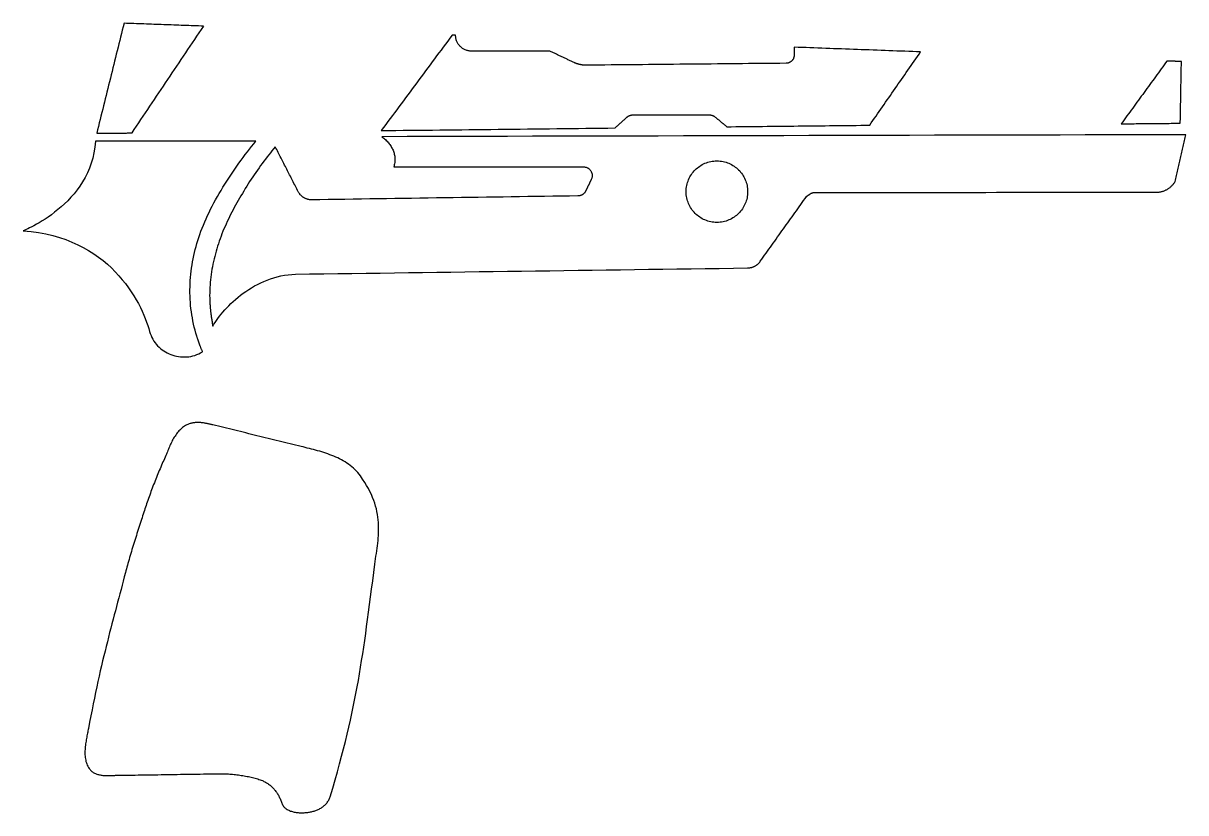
# Model space of a CAD drawing. Header units: metres. Extents: x 164 to 287, y -136 to -52.
import ezdxf

# ---------------------------------------------------------------- set-up
doc = ezdxf.new("R2010")
doc.units = ezdxf.units.M

msp = doc.modelspace()

# ---------------------------------------------------------------- linework, layer by layer
for points in [[(182.952136, -52.51069), (182.687722, -52.501038), (182.423308, -52.491386), (182.158894, -52.481734), (181.89448, -52.472082), (181.630066, -52.46243), (181.365652, -52.452778), (181.101238, -52.443126), (180.836824, -52.433474), (180.57241, -52.423822), (180.307996, -52.41417), (180.043582, -52.404518), (179.779168, -52.394866), (179.514754, -52.385214), (179.25034, -52.375562), (178.985926, -52.36591), (178.721512, -52.356258), (178.457098, -52.346606), (178.192684, -52.336954), (177.92827, -52.327302), (177.663856, -52.31765), (177.399442, -52.307998), (177.135028, -52.298346), (176.870614, -52.288694), (176.6062, -52.279042), (176.341786, -52.26939), (176.077372, -52.259738), (175.812958, -52.250086), (175.548544, -52.240434), (175.28413, -52.230782), (175.019716, -52.22113), (174.755302, -52.211478), (174.490888, -52.201826), (174.40021, -52.567332), (174.309532, -52.932838), (174.218854, -53.298344), (174.128176, -53.66385), (174.037498, -54.029356), (173.94682, -54.394862), (173.856142, -54.760368), (173.765464, -55.125874), (173.674786, -55.49138), (173.584108, -55.856886), (173.49343, -56.222392), (173.402752, -56.587898), (173.312074, -56.953404), (173.221396, -57.31891), (173.130718, -57.684416), (173.04004, -58.049922), (172.949362, -58.415428), (172.858684, -58.780934), (172.768006, -59.14644), (172.677328, -59.511946), (172.58665, -59.877452), (172.495972, -60.242958), (172.405294, -60.608464), (172.314616, -60.97397), (172.223938, -61.339476), (172.13326, -61.704982), (172.042582, -62.070488), (171.951904, -62.435994), (171.861226, -62.8015), (171.770548, -63.167006), (171.67987, -63.532512), (171.589192, -63.898018), (171.70654, -63.897002), (171.823888, -63.895986), (171.941236, -63.89497), (172.058584, -63.893954), (172.175932, -63.892938), (172.29328, -63.891922), (172.410628, -63.890906), (172.527976, -63.88989), (172.645324, -63.888874), (172.762672, -63.887858), (172.88002, -63.886842), (172.997368, -63.885826), (173.114716, -63.88481), (173.232064, -63.883794), (173.349412, -63.882778), (173.46676, -63.881762), (173.584108, -63.880746), (173.701456, -63.87973), (173.818804, -63.878714), (173.936152, -63.877698), (174.0535, -63.876682), (174.170848, -63.875666), (174.288196, -63.87465), (174.405544, -63.873634), (174.522892, -63.872618), (174.64024, -63.871602), (174.757588, -63.870586), (174.874936, -63.86957), (174.992284, -63.868554), (175.109632, -63.867538), (175.22698, -63.866522), (175.344328, -63.865506), (175.582326, -63.510668), (175.820324, -63.15583), (176.058322, -62.800992), (176.29632, -62.446154), (176.534318, -62.091316), (176.772316, -61.736478), (177.010314, -61.38164), (177.248312, -61.026802), (177.48631, -60.671964), (177.724308, -60.317126), (177.962306, -59.962288), (178.200304, -59.60745), (178.438302, -59.252612), (178.6763, -58.897774), (178.914298, -58.542936), (179.152296, -58.188098), (179.390294, -57.83326), (179.628292, -57.478422), (179.86629, -57.123584), (180.104288, -56.768746), (180.342286, -56.413908), (180.580284, -56.05907), (180.818282, -55.704232), (181.05628, -55.349394), (181.294278, -54.994556), (181.532276, -54.639718), (181.770274, -54.28488), (182.008272, -53.930042), (182.24627, -53.575204), (182.484268, -53.220366), (182.722266, -52.865528), (182.960264, -52.51069)], [(227.963984, -62.185804), (227.979986, -62.17158), (227.996242, -62.15761), (228.012752, -62.144148), (228.029516, -62.131194), (228.046534, -62.118494), (228.063806, -62.106302), (228.081332, -62.094364), (228.099112, -62.082934), (228.117146, -62.072012), (228.135434, -62.061598), (228.153976, -62.051438), (228.172772, -62.041786), (228.191822, -62.032642), (228.211126, -62.023752), (228.23043, -62.01537), (228.249988, -62.007496), (228.2698, -62.00013), (228.289612, -61.993272), (228.309678, -61.986668), (228.329998, -61.980572), (228.350318, -61.974984), (228.370892, -61.969904), (228.391466, -61.965332), (228.412294, -61.961268), (228.433122, -61.957458), (228.454204, -61.954156), (228.475286, -61.951362), (228.496368, -61.949076), (228.517704, -61.947298), (228.53904, -61.946028), (228.560376, -61.945266), (228.581712, -61.945012), (228.836474, -61.945012), (229.091236, -61.945012), (229.345998, -61.945012), (229.60076, -61.945012), (229.855522, -61.945012), (230.110284, -61.945012), (230.365046, -61.945012), (230.619808, -61.945012), (230.87457, -61.945012), (231.129332, -61.945012), (231.384094, -61.945012), (231.638856, -61.945012), (231.893618, -61.945012), (232.14838, -61.945012), (232.403142, -61.945012), (232.657904, -61.945012), (232.912666, -61.945012), (233.167428, -61.945012), (233.42219, -61.945012), (233.676952, -61.945012), (233.931714, -61.945012), (234.186476, -61.945012), (234.441238, -61.945012), (234.696, -61.945012), (234.950762, -61.945012), (235.205524, -61.945012), (235.460286, -61.945012), (235.715048, -61.945012), (235.96981, -61.945012), (236.224572, -61.945012), (236.479334, -61.945012), (236.734096, -61.945012), (236.753908, -61.945266), (236.77372, -61.946028), (236.793532, -61.947044), (236.813344, -61.948568), (236.833156, -61.9506), (236.852714, -61.952886), (236.872272, -61.95568), (236.89183, -61.958982), (236.911134, -61.962538), (236.930438, -61.966602), (236.949742, -61.97092), (236.968792, -61.975746), (236.987842, -61.98108), (237.006638, -61.986668), (237.025434, -61.992764), (237.043976, -61.999114), (237.062518, -62.005972), (237.080806, -62.013338), (237.09884, -62.020958), (237.116874, -62.029086), (237.134654, -62.037468), (237.15218, -62.046358), (237.169706, -62.055502), (237.186978, -62.065154), (237.203996, -62.07506), (237.22076, -62.085474), (237.23727, -62.096142), (237.25378, -62.107318), (237.270036, -62.118748), (237.286038, -62.130432), (237.301786, -62.142624), (237.31728, -62.15507), (237.356904, -62.187836), (237.396528, -62.220602), (237.436152, -62.253368), (237.475776, -62.286134), (237.5154, -62.3189), (237.555024, -62.351666), (237.594648, -62.384432), (237.634272, -62.417198), (237.673896, -62.449964), (237.71352, -62.48273), (237.753144, -62.515496), (237.792768, -62.548262), (237.832392, -62.581028), (237.872016, -62.613794), (237.91164, -62.64656), (237.951264, -62.679326), (237.990888, -62.712092), (238.030512, -62.744858), (238.070136, -62.777624), (238.10976, -62.81039), (238.149384, -62.843156), (238.189008, -62.875922), (238.228632, -62.908688), (238.268256, -62.941454), (238.30788, -62.97422), (238.347504, -63.006986), (238.387128, -63.039752), (238.426752, -63.072518), (238.466376, -63.105284), (238.506, -63.13805), (238.545624, -63.170816), (238.585248, -63.203582), (239.05972, -63.198502), (239.534192, -63.193422), (240.008664, -63.188342), (240.483136, -63.183262), (240.957608, -63.178182), (241.43208, -63.173102), (241.906552, -63.168022), (242.381024, -63.162942), (242.855496, -63.157862), (243.329968, -63.152782), (243.80444, -63.147702), (244.278912, -63.142622), (244.753384, -63.137542), (245.227856, -63.132462), (245.702328, -63.127382), (246.1768, -63.122302), (246.651272, -63.117222), (247.125744, -63.112142), (247.600216, -63.107062), (248.074688, -63.101982), (248.54916, -63.096902), (249.023632, -63.091822), (249.498104, -63.086742), (249.972576, -63.081662), (250.447048, -63.076582), (250.92152, -63.071502), (251.395992, -63.066422), (251.870464, -63.061342), (252.344936, -63.056262), (252.819408, -63.051182), (253.29388, -63.046102), (253.768352, -63.041022), (253.937516, -62.797436), (254.10668, -62.55385), (254.275844, -62.310264), (254.445008, -62.066678), (254.614172, -61.823092), (254.783336, -61.579506), (254.9525, -61.33592), (255.121664, -61.092334), (255.290828, -60.848748), (255.459992, -60.605162), (255.629156, -60.361576), (255.79832, -60.11799), (255.967484, -59.874404), (256.136648, -59.630818), (256.305812, -59.387232), (256.474976, -59.143646), (256.64414, -58.90006), (256.813304, -58.656474), (256.982468, -58.412888), (257.151632, -58.169302), (257.320796, -57.925716), (257.48996, -57.68213), (257.659124, -57.438544), (257.828288, -57.194958), (257.997452, -56.951372), (258.166616, -56.707786), (258.33578, -56.4642), (258.504944, -56.220614), (258.674108, -55.977028), (258.843272, -55.733442), (259.012436, -55.489856), (259.1816, -55.24627), (258.761484, -55.230776), (258.341368, -55.215282), (257.921252, -55.199788), (257.501136, -55.184294), (257.08102, -55.1688), (256.660904, -55.153306), (256.240788, -55.137812), (255.820672, -55.122318), (255.400556, -55.106824), (254.98044, -55.09133), (254.560324, -55.075836), (254.140208, -55.060342), (253.720092, -55.044848), (253.299976, -55.029354), (252.87986, -55.01386), (252.459744, -54.998366), (252.039628, -54.982872), (251.619512, -54.967378), (251.199396, -54.951884), (250.77928, -54.93639), (250.359164, -54.920896), (249.939048, -54.905402), (249.518932, -54.889908), (249.098816, -54.874414), (248.6787, -54.85892), (248.258584, -54.843426), (247.838468, -54.827932), (247.418352, -54.812438), (246.998236, -54.796944), (246.57812, -54.78145), (246.158004, -54.765956), (245.737888, -54.750462), (245.737888, -54.776878), (245.737888, -54.803294), (245.737888, -54.82971), (245.737888, -54.856126), (245.737888, -54.882542), (245.737888, -54.908958), (245.737888, -54.935374), (245.737888, -54.96179), (245.737888, -54.988206), (245.737888, -55.014622), (245.737888, -55.041038), (245.737888, -55.067454), (245.737888, -55.09387), (245.737888, -55.120286), (245.737888, -55.146702), (245.737888, -55.173118), (245.737888, -55.199534), (245.737888, -55.22595), (245.737888, -55.252366), (245.737888, -55.278782), (245.737888, -55.305198), (245.737888, -55.331614), (245.737888, -55.35803), (245.737888, -55.384446), (245.737888, -55.410862), (245.737888, -55.437278), (245.737888, -55.463694), (245.737888, -55.49011), (245.737888, -55.516526), (245.737888, -55.542942), (245.737888, -55.569358), (245.737888, -55.595774), (245.736872, -55.63997), (245.73357, -55.683658), (245.728236, -55.726584), (245.720616, -55.769002), (245.710964, -55.810658), (245.699534, -55.851552), (245.686072, -55.89143), (245.670832, -55.930546), (245.653814, -55.968646), (245.635018, -56.00573), (245.614444, -56.041798), (245.592092, -56.07685), (245.568216, -56.110632), (245.542816, -56.143144), (245.515892, -56.174386), (245.487444, -56.204358), (245.457726, -56.23306), (245.426738, -56.260238), (245.394226, -56.285892), (245.360698, -56.310022), (245.3259, -56.332628), (245.290086, -56.353456), (245.253002, -56.37276), (245.214902, -56.390286), (245.17604, -56.406034), (245.136162, -56.41975), (245.095522, -56.431688), (245.053866, -56.441594), (245.011448, -56.449468), (244.968522, -56.45531), (244.924834, -56.458866), (244.880638, -56.46039), (244.216428, -56.46674), (243.552218, -56.47309), (242.888008, -56.47944), (242.223798, -56.48579), (241.559588, -56.49214), (240.895378, -56.49849), (240.231168, -56.50484), (239.566958, -56.51119), (238.902748, -56.51754), (238.238538, -56.52389), (237.574328, -56.53024), (236.910118, -56.53659), (236.245908, -56.54294), (235.581698, -56.54929), (234.917488, -56.55564), (234.253278, -56.56199), (233.589068, -56.56834), (232.924858, -56.57469), (232.260648, -56.58104), (231.596438, -56.58739), (230.932228, -56.59374), (230.268018, -56.60009), (229.603808, -56.60644), (228.939598, -56.61279), (228.275388, -56.61914), (227.611178, -56.62549), (226.946968, -56.63184), (226.282758, -56.63819), (225.618548, -56.64454), (224.954338, -56.65089), (224.290128, -56.65724), (223.625918, -56.66359), (223.584262, -56.66359), (223.542606, -56.663082), (223.50095, -56.662066), (223.459294, -56.660288), (223.417638, -56.658002), (223.376236, -56.655208), (223.334834, -56.651652), (223.293432, -56.647588), (223.252284, -56.643016), (223.211136, -56.637936), (223.169988, -56.632094), (223.129094, -56.625744), (223.0882, -56.618886), (223.047306, -56.61152), (223.006666, -56.603392), (222.966026, -56.594756), (222.92564, -56.585612), (222.885254, -56.57596), (222.845122, -56.565546), (222.80499, -56.554624), (222.765112, -56.543194), (222.725488, -56.531256), (222.685864, -56.51881), (222.646494, -56.505602), (222.607378, -56.491886), (222.568262, -56.477662), (222.5294, -56.46293), (222.490792, -56.44769), (222.452438, -56.431688), (222.414084, -56.415178), (222.375984, -56.39816), (222.338138, -56.380634), (222.25762, -56.342534), (222.177102, -56.304434), (222.096584, -56.266334), (222.016066, -56.228234), (221.935548, -56.190134), (221.85503, -56.152034), (221.774512, -56.113934), (221.693994, -56.075834), (221.613476, -56.037734), (221.532958, -55.999634), (221.45244, -55.961534), (221.371922, -55.923434), (221.291404, -55.885334), (221.210886, -55.847234), (221.130368, -55.809134), (221.04985, -55.771034), (220.969332, -55.732934), (220.888814, -55.694834), (220.808296, -55.656734), (220.727778, -55.618634), (220.64726, -55.580534), (220.566742, -55.542434), (220.486224, -55.504334), (220.405706, -55.466234), (220.325188, -55.428134), (220.24467, -55.390034), (220.164152, -55.351934), (220.083634, -55.313834), (220.003116, -55.275734), (219.922598, -55.237634), (219.84208, -55.199534), (219.761562, -55.161434), (219.501212, -55.161434), (219.240862, -55.161434), (218.980512, -55.161434), (218.720162, -55.161434), (218.459812, -55.161434), (218.199462, -55.161434), (217.939112, -55.161434), (217.678762, -55.161434), (217.418412, -55.161434), (217.158062, -55.161434), (216.897712, -55.161434), (216.637362, -55.161434), (216.377012, -55.161434), (216.116662, -55.161434), (215.856312, -55.161434), (215.595962, -55.161434), (215.335612, -55.161434), (215.075262, -55.161434), (214.814912, -55.161434), (214.554562, -55.161434), (214.294212, -55.161434), (214.033862, -55.161434), (213.773512, -55.161434), (213.513162, -55.161434), (213.252812, -55.161434), (212.992462, -55.161434), (212.732112, -55.161434), (212.471762, -55.161434), (212.211412, -55.161434), (211.951062, -55.161434), (211.690712, -55.161434), (211.430362, -55.161434), (211.344002, -55.159148), (211.258658, -55.152544), (211.174584, -55.141876), (211.09178, -55.12689), (211.0105, -55.108094), (210.930744, -55.085234), (210.852512, -55.058564), (210.776058, -55.028338), (210.701382, -54.994556), (210.628738, -54.957218), (210.558126, -54.916578), (210.4898, -54.872636), (210.42376, -54.825646), (210.360006, -54.775608), (210.298792, -54.722522), (210.240118, -54.666642), (210.184238, -54.608222), (210.131152, -54.547008), (210.08086, -54.483254), (210.033616, -54.417214), (209.989674, -54.348888), (209.949034, -54.278276), (209.911696, -54.205632), (209.87766, -54.13121), (209.84718, -54.054756), (209.82051, -53.976524), (209.79765, -53.896768), (209.7786, -53.815488), (209.763614, -53.732684), (209.752692, -53.64861), (209.746088, -53.56352), (209.743802, -53.47716), (209.732372, -53.476652), (209.720942, -53.476144), (209.709512, -53.475636), (209.698082, -53.475128), (209.686652, -53.47462), (209.675222, -53.474112), (209.663792, -53.473604), (209.652362, -53.473096), (209.640932, -53.472588), (209.629502, -53.47208), (209.618072, -53.471572), (209.606642, -53.471064), (209.595212, -53.470556), (209.583782, -53.470048), (209.572352, -53.46954), (209.560922, -53.469032), (209.549492, -53.468524), (209.538062, -53.468016), (209.526632, -53.467508), (209.515202, -53.467), (209.503772, -53.466492), (209.492342, -53.465984), (209.480912, -53.465476), (209.469482, -53.464968), (209.458052, -53.46446), (209.446622, -53.463952), (209.435192, -53.463444), (209.423762, -53.462936), (209.412332, -53.462428), (209.400902, -53.46192), (209.389472, -53.461412), (209.378042, -53.460904), (209.142584, -53.77815), (208.907126, -54.095396), (208.671668, -54.412642), (208.43621, -54.729888), (208.200752, -55.047134), (207.965294, -55.36438), (207.729836, -55.681626), (207.494378, -55.998872), (207.25892, -56.316118), (207.023462, -56.633364), (206.788004, -56.95061), (206.552546, -57.267856), (206.317088, -57.585102), (206.08163, -57.902348), (205.846172, -58.219594), (205.610714, -58.53684), (205.375256, -58.854086), (205.139798, -59.171332), (204.90434, -59.488578), (204.668882, -59.805824), (204.433424, -60.12307), (204.197966, -60.440316), (203.962508, -60.757562), (203.72705, -61.074808), (203.491592, -61.392054), (203.256134, -61.7093), (203.020676, -62.026546), (202.785218, -62.343792), (202.54976, -62.661038), (202.314302, -62.978284), (202.078844, -63.29553), (201.843386, -63.612776), (202.620372, -63.60414), (203.397358, -63.595504), (204.174344, -63.586868), (204.95133, -63.578232), (205.728316, -63.569596), (206.505302, -63.56096), (207.282288, -63.552324), (208.059274, -63.543688), (208.83626, -63.535052), (209.613246, -63.526416), (210.390232, -63.51778), (211.167218, -63.509144), (211.944204, -63.500508), (212.72119, -63.491872), (213.498176, -63.483236), (214.275162, -63.4746), (215.052148, -63.465964), (215.829134, -63.457328), (216.60612, -63.448692), (217.383106, -63.440056), (218.160092, -63.43142), (218.937078, -63.422784), (219.714064, -63.414148), (220.49105, -63.405512), (221.268036, -63.396876), (222.045022, -63.38824), (222.822008, -63.379604), (223.598994, -63.370968), (224.37598, -63.362332), (225.152966, -63.353696), (225.929952, -63.34506), (226.706938, -63.336424), (226.746308, -63.300102), (226.785678, -63.26378), (226.825048, -63.227458), (226.864418, -63.191136), (226.903788, -63.154814), (226.943158, -63.118492), (226.982528, -63.08217), (227.021898, -63.045848), (227.061268, -63.009526), (227.100638, -62.973204), (227.140008, -62.936882), (227.179378, -62.90056), (227.218748, -62.864238), (227.258118, -62.827916), (227.297488, -62.791594), (227.336858, -62.755272), (227.376228, -62.71895), (227.415598, -62.682628), (227.454968, -62.646306), (227.494338, -62.609984), (227.533708, -62.573662), (227.573078, -62.53734), (227.612448, -62.501018), (227.651818, -62.464696), (227.691188, -62.428374), (227.730558, -62.392052), (227.769928, -62.35573), (227.809298, -62.319408), (227.848668, -62.283086), (227.888038, -62.246764), (227.927408, -62.210442), (227.966778, -62.17412)], [(286.906208, -56.274462), (286.858456, -56.272684), (286.810704, -56.270906), (286.762952, -56.269128), (286.7152, -56.26735), (286.667194, -56.265572), (286.619442, -56.263794), (286.57169, -56.262016), (286.523938, -56.260238), (286.476186, -56.25846), (286.42818, -56.256682), (286.380428, -56.254904), (286.332676, -56.253126), (286.284924, -56.251348), (286.236918, -56.24957), (286.189166, -56.247792), (286.141414, -56.246014), (286.093662, -56.244236), (286.04591, -56.242458), (285.997904, -56.24068), (285.950152, -56.238902), (285.9024, -56.237124), (285.854648, -56.235346), (285.806896, -56.233568), (285.75889, -56.23179), (285.711138, -56.230012), (285.663386, -56.228234), (285.615634, -56.226456), (285.567882, -56.224678), (285.519876, -56.2229), (285.472124, -56.221122), (285.424372, -56.219344), (285.37662, -56.217566), (285.224728, -56.4261), (285.072836, -56.634634), (284.920944, -56.843168), (284.769052, -57.051702), (284.61716, -57.260236), (284.465268, -57.46877), (284.313376, -57.677304), (284.16123, -57.885838), (284.009338, -58.094372), (283.857446, -58.302906), (283.705554, -58.51144), (283.553662, -58.719974), (283.40177, -58.928508), (283.249878, -59.137042), (283.097986, -59.345576), (282.946094, -59.55411), (282.794202, -59.762644), (282.64231, -59.971178), (282.490418, -60.179712), (282.338526, -60.388246), (282.186634, -60.59678), (282.034742, -60.805314), (281.88285, -61.013848), (281.730958, -61.222382), (281.579066, -61.430916), (281.427174, -61.63945), (281.275282, -61.847984), (281.12339, -62.056518), (280.971244, -62.265052), (280.819352, -62.473586), (280.66746, -62.68212), (280.515568, -62.890654), (280.711656, -62.888876), (280.907744, -62.887098), (281.103832, -62.88532), (281.29992, -62.883542), (281.496008, -62.881764), (281.692096, -62.879986), (281.888184, -62.878208), (282.084272, -62.87643), (282.28036, -62.874652), (282.476448, -62.872874), (282.672536, -62.871096), (282.868624, -62.869318), (283.064712, -62.86754), (283.2608, -62.865762), (283.456888, -62.863984), (283.652976, -62.862206), (283.849064, -62.860428), (284.045152, -62.85865), (284.24124, -62.856872), (284.437328, -62.855094), (284.633416, -62.853316), (284.829504, -62.851538), (285.025592, -62.84976), (285.22168, -62.847982), (285.417768, -62.846204), (285.613856, -62.844426), (285.809944, -62.842648), (286.006032, -62.84087), (286.20212, -62.839092), (286.398208, -62.837314), (286.594296, -62.835536), (286.790384, -62.833758), (286.794194, -62.62878), (286.798004, -62.423802), (286.801814, -62.218824), (286.805624, -62.013846), (286.809434, -61.808868), (286.813244, -61.60389), (286.817054, -61.398912), (286.820864, -61.193934), (286.824674, -60.988956), (286.828484, -60.783978), (286.832294, -60.579), (286.836104, -60.374022), (286.839914, -60.169044), (286.843724, -59.964066), (286.847534, -59.759088), (286.851344, -59.55411), (286.855154, -59.349132), (286.858964, -59.144154), (286.862774, -58.939176), (286.866584, -58.734198), (286.870394, -58.52922), (286.874204, -58.324242), (286.878014, -58.119264), (286.881824, -57.914286), (286.885634, -57.709308), (286.889444, -57.50433), (286.893254, -57.299352), (286.897064, -57.094374), (286.900874, -56.889396), (286.904684, -56.684418), (286.908494, -56.47944), (286.912304, -56.274462)], [(201.914506, -64.271652), (202.013058, -64.344296), (202.108816, -64.41948), (202.201526, -64.497458), (202.291188, -64.577976), (202.377802, -64.66078), (202.461114, -64.746124), (202.541124, -64.8335), (202.617578, -64.923162), (202.690476, -65.014856), (202.759818, -65.108582), (202.82535, -65.204086), (202.887072, -65.301368), (202.944984, -65.400428), (202.998832, -65.501012), (203.048362, -65.60312), (203.093828, -65.706498), (203.134976, -65.811146), (203.171552, -65.917064), (203.203556, -66.023998), (203.230988, -66.131948), (203.253594, -66.24066), (203.271374, -66.350388), (203.284328, -66.460624), (203.292202, -66.571622), (203.294996, -66.683128), (203.292456, -66.794888), (203.284582, -66.907156), (203.271374, -67.019678), (203.252578, -67.1322), (203.228194, -67.244722), (203.197968, -67.357244), (203.162154, -67.469512), (203.792582, -67.469512), (204.42301, -67.469512), (205.053438, -67.469512), (205.683866, -67.469512), (206.314294, -67.469512), (206.944722, -67.469512), (207.57515, -67.469512), (208.205578, -67.469512), (208.836006, -67.469512), (209.466434, -67.469512), (210.096862, -67.469512), (210.72729, -67.469512), (211.357718, -67.469512), (211.988146, -67.469512), (212.618574, -67.469512), (213.249002, -67.469512), (213.87943, -67.469512), (214.509858, -67.469512), (215.140286, -67.469512), (215.770714, -67.469512), (216.401142, -67.469512), (217.03157, -67.469512), (217.661998, -67.469512), (218.292426, -67.469512), (218.922854, -67.469512), (219.553282, -67.469512), (220.18371, -67.469512), (220.814138, -67.469512), (221.444566, -67.469512), (222.074994, -67.469512), (222.705422, -67.469512), (223.33585, -67.469512), (223.399096, -67.471544), (223.460818, -67.47764), (223.521016, -67.487546), (223.57969, -67.501262), (223.636586, -67.518534), (223.691704, -67.539362), (223.74479, -67.563492), (223.795844, -67.59067), (223.844866, -67.620896), (223.891602, -67.653916), (223.936052, -67.689476), (223.978216, -67.727576), (224.01784, -67.768216), (224.054924, -67.811142), (224.089214, -67.8561), (224.12071, -67.90309), (224.149412, -67.951858), (224.175066, -68.00215), (224.197672, -68.053966), (224.21723, -68.107306), (224.233486, -68.161662), (224.24644, -68.217288), (224.256092, -68.273676), (224.262188, -68.330826), (224.264728, -68.388738), (224.263458, -68.446904), (224.258378, -68.505578), (224.249488, -68.564252), (224.236534, -68.62318), (224.219516, -68.681854), (224.198434, -68.740274), (224.173034, -68.798186), (224.154492, -68.836794), (224.13595, -68.875402), (224.117408, -68.91401), (224.098866, -68.952618), (224.080324, -68.991226), (224.061782, -69.029834), (224.04324, -69.068442), (224.024698, -69.10705), (224.006156, -69.145658), (223.987614, -69.184266), (223.969072, -69.222874), (223.95053, -69.261482), (223.931988, -69.30009), (223.913446, -69.338698), (223.894904, -69.377306), (223.876362, -69.415914), (223.85782, -69.454522), (223.839278, -69.49313), (223.820736, -69.531738), (223.802194, -69.570346), (223.783652, -69.608954), (223.76511, -69.647562), (223.746568, -69.68617), (223.728026, -69.724778), (223.709484, -69.763386), (223.690942, -69.801994), (223.6724, -69.840602), (223.653858, -69.87921), (223.635316, -69.917818), (223.616774, -69.956426), (223.598232, -69.995034), (223.57969, -70.033642), (223.564958, -70.06336), (223.54921, -70.092316), (223.532446, -70.12051), (223.514666, -70.147942), (223.496124, -70.174866), (223.47682, -70.201028), (223.4565, -70.226428), (223.435418, -70.250812), (223.413574, -70.274434), (223.390968, -70.297294), (223.3676, -70.319392), (223.34347, -70.340474), (223.318578, -70.360794), (223.293178, -70.380352), (223.267016, -70.398894), (223.240346, -70.41642), (223.213168, -70.433184), (223.185228, -70.448932), (223.15678, -70.463664), (223.127824, -70.47738), (223.09836, -70.49008), (223.068388, -70.502018), (223.038162, -70.512686), (223.007428, -70.522338), (222.976186, -70.530974), (222.94469, -70.538594), (222.91294, -70.545198), (222.880682, -70.550532), (222.84817, -70.55485), (222.815404, -70.557898), (222.782384, -70.55993), (222.74911, -70.560692), (221.864174, -70.573646), (220.979238, -70.5866), (220.094302, -70.599554), (219.209366, -70.612508), (218.32443, -70.625462), (217.439494, -70.638416), (216.554558, -70.65137), (215.669622, -70.664324), (214.784686, -70.677278), (213.89975, -70.690232), (213.014814, -70.703186), (212.129878, -70.71614), (211.244942, -70.729094), (210.360006, -70.742048), (209.47507, -70.755002), (208.590134, -70.767956), (207.705198, -70.78091), (206.820262, -70.793864), (205.935326, -70.806818), (205.05039, -70.819772), (204.165454, -70.832726), (203.280518, -70.84568), (202.395582, -70.858634), (201.510646, -70.871588), (200.62571, -70.884542), (199.740774, -70.897496), (198.855838, -70.91045), (197.970902, -70.923404), (197.085966, -70.936358), (196.20103, -70.949312), (195.316094, -70.962266), (194.431158, -70.97522), (194.375786, -70.974204), (194.320668, -70.97141), (194.266058, -70.966584), (194.211702, -70.95998), (194.157854, -70.951598), (194.104514, -70.941438), (194.051682, -70.9295), (193.999358, -70.915784), (193.947796, -70.90029), (193.896742, -70.883018), (193.84645, -70.864222), (193.79692, -70.843648), (193.748152, -70.82155), (193.700146, -70.797674), (193.652902, -70.772274), (193.606674, -70.74535), (193.561208, -70.716902), (193.516758, -70.68693), (193.473324, -70.655434), (193.430906, -70.622414), (193.389758, -70.588124), (193.349626, -70.55231), (193.310764, -70.515226), (193.272918, -70.476618), (193.236342, -70.43674), (193.201036, -70.395592), (193.167254, -70.353174), (193.134742, -70.309486), (193.103754, -70.264528), (193.074036, -70.2183), (193.045842, -70.170802), (193.019172, -70.122288), (192.942718, -69.972682), (192.866264, -69.823076), (192.78981, -69.67347), (192.713356, -69.523864), (192.636902, -69.374258), (192.560448, -69.224652), (192.483994, -69.075046), (192.40754, -68.92544), (192.331086, -68.775834), (192.254632, -68.626228), (192.178178, -68.476622), (192.101724, -68.327016), (192.02527, -68.17741), (191.948816, -68.027804), (191.872362, -67.878198), (191.795908, -67.728592), (191.719454, -67.578986), (191.643, -67.42938), (191.566546, -67.279774), (191.490092, -67.130168), (191.413638, -66.980562), (191.337184, -66.830956), (191.26073, -66.68135), (191.184276, -66.531744), (191.107822, -66.382138), (191.031368, -66.232532), (190.954914, -66.082926), (190.87846, -65.93332), (190.802006, -65.783714), (190.725552, -65.634108), (190.649098, -65.484502), (190.572644, -65.334896), (190.397892, -65.545208), (190.223394, -65.759076), (190.048896, -65.9765), (189.874906, -66.196972), (189.70117, -66.420746), (189.527942, -66.647314), (189.355476, -66.876676), (189.183772, -67.108578), (189.01283, -67.34302), (188.842904, -67.579748), (188.673994, -67.818508), (188.506354, -68.0593), (188.339984, -68.30187), (188.175138, -68.546218), (188.011816, -68.791836), (187.850272, -69.038978), (187.690506, -69.287136), (187.532518, -69.53631), (187.376562, -69.786246), (187.222638, -70.036944), (187.071, -70.28815), (186.921648, -70.53961), (186.774836, -70.791324), (186.630564, -71.043038), (186.489086, -71.294498), (186.350402, -71.545704), (186.214512, -71.796402), (186.08167, -72.046592), (185.951876, -72.29602), (185.825384, -72.544432), (185.702194, -72.791828), (185.58256, -73.037954), (185.462418, -73.291954), (185.345324, -73.547478), (185.231278, -73.804526), (185.12028, -74.062844), (185.012584, -74.322686), (184.90819, -74.583798), (184.807352, -74.84618), (184.709816, -75.109832), (184.615836, -75.374754), (184.525666, -75.640946), (184.439052, -75.908154), (184.356248, -76.176378), (184.277254, -76.445872), (184.202324, -76.716382), (184.131458, -76.987654), (184.064656, -77.259942), (184.001918, -77.533246), (183.943244, -77.807312), (183.888888, -78.08214), (183.839104, -78.357984), (183.793638, -78.63459), (183.752744, -78.911704), (183.716422, -79.18958), (183.684672, -79.468218), (183.657748, -79.747364), (183.63565, -80.027018), (183.618378, -80.30718), (183.606186, -80.58785), (183.599074, -80.869028), (183.597042, -81.150714), (183.60009, -81.432654), (183.608472, -81.714848), (183.610758, -81.770982), (183.613552, -81.829656), (183.616854, -81.890616), (183.620664, -81.953862), (183.624728, -82.019394), (183.6293, -82.086958), (183.63438, -82.156808), (183.639968, -82.22869), (183.646064, -82.30235), (183.652668, -82.378042), (183.65978, -82.455512), (183.6674, -82.53476), (183.675528, -82.615786), (183.684164, -82.69859), (183.693308, -82.782918), (183.70296, -82.86877), (183.71312, -82.956146), (183.723788, -83.045046), (183.734964, -83.135216), (183.746902, -83.226656), (183.759348, -83.319366), (183.772302, -83.413346), (183.785764, -83.508342), (183.799988, -83.604354), (183.81472, -83.701382), (183.82996, -83.799426), (183.845962, -83.898486), (183.862472, -83.998308), (183.879744, -84.098892), (183.897524, -84.199984), (183.916066, -84.301838), (183.935116, -84.4042), (184.05221, -84.207096), (184.181496, -84.003388), (184.322974, -83.793838), (184.47639, -83.579208), (184.64149, -83.360514), (184.81802, -83.138264), (185.00598, -82.913474), (185.204862, -82.686906), (185.414666, -82.459576), (185.634884, -82.232246), (185.865516, -82.005424), (186.106308, -81.78038), (186.357006, -81.557622), (186.61761, -81.338166), (186.887612, -81.122774), (187.167012, -80.912208), (187.455302, -80.70723), (187.752482, -80.508856), (188.058298, -80.317848), (188.372496, -80.134968), (188.694822, -79.961232), (189.025022, -79.797402), (189.363096, -79.64424), (189.708536, -79.502508), (190.061342, -79.372968), (190.42126, -79.256636), (190.788036, -79.154274), (191.161416, -79.066644), (191.541146, -78.994762), (191.926972, -78.939136), (192.318894, -78.900782), (192.716404, -78.880716), (194.21856, -78.859888), (195.720716, -78.839314), (197.222872, -78.818486), (198.725028, -78.797658), (200.227184, -78.777084), (201.72934, -78.756256), (203.231496, -78.735682), (204.733652, -78.714854), (206.235808, -78.69428), (207.737964, -78.673452), (209.24012, -78.652624), (210.742276, -78.63205), (212.244432, -78.611222), (213.746588, -78.590648), (215.248744, -78.56982), (216.7509, -78.549246), (218.253056, -78.528418), (219.755212, -78.507844), (221.257368, -78.487016), (222.759524, -78.466188), (224.26168, -78.445614), (225.763836, -78.424786), (227.265992, -78.404212), (228.768148, -78.383384), (230.270304, -78.36281), (231.77246, -78.341982), (233.274616, -78.321154), (234.776772, -78.30058), (236.278928, -78.279752), (237.781084, -78.259178), (239.28324, -78.23835), (240.785396, -78.217776), (240.835942, -78.216506), (240.886234, -78.213712), (240.936272, -78.209394), (240.986056, -78.203552), (241.035332, -78.196186), (241.084354, -78.18755), (241.133122, -78.17739), (241.181382, -78.16596), (241.229134, -78.153006), (241.276378, -78.138782), (241.323114, -78.123034), (241.369342, -78.106016), (241.415062, -78.087728), (241.460274, -78.06817), (241.504978, -78.047088), (241.54892, -78.024736), (241.5921, -78.001114), (241.634772, -77.976222), (241.676682, -77.950314), (241.71783, -77.923136), (241.758216, -77.894688), (241.79784, -77.86497), (241.836448, -77.834236), (241.874294, -77.802232), (241.911124, -77.768958), (241.947192, -77.734668), (241.982244, -77.699362), (242.01628, -77.662786), (242.0493, -77.625194), (242.081304, -77.586586), (242.112292, -77.546962), (242.14201, -77.506068), (242.295426, -77.291184), (242.448842, -77.0763), (242.602258, -76.861416), (242.755674, -76.646532), (242.90909, -76.431648), (243.062506, -76.216764), (243.215922, -76.00188), (243.369338, -75.786996), (243.522754, -75.572112), (243.67617, -75.357228), (243.829586, -75.142344), (243.983002, -74.92746), (244.136418, -74.712576), (244.289834, -74.497692), (244.44325, -74.282808), (244.596666, -74.067924), (244.750082, -73.85304), (244.903498, -73.638156), (245.056914, -73.423272), (245.21033, -73.208388), (245.363746, -72.993504), (245.517162, -72.77862), (245.670578, -72.563736), (245.823994, -72.348852), (245.97741, -72.133968), (246.130826, -71.919084), (246.284242, -71.7042), (246.437658, -71.489316), (246.591074, -71.274432), (246.74449, -71.059548), (246.897906, -70.844664), (247.051322, -70.62978), (247.053862, -70.62724), (247.056402, -70.6247), (247.058942, -70.62216), (247.061482, -70.61962), (247.064022, -70.61708), (247.066562, -70.61454), (247.069102, -70.612), (247.071642, -70.60946), (247.074182, -70.60692), (247.076722, -70.60438), (247.079262, -70.60184), (247.081802, -70.5993), (247.084342, -70.59676), (247.086882, -70.59422), (247.089422, -70.59168), (247.091962, -70.58914), (247.094502, -70.5866), (247.097042, -70.58406), (247.099582, -70.58152), (247.102122, -70.57898), (247.104662, -70.57644), (247.107202, -70.5739), (247.109742, -70.57136), (247.112282, -70.56882), (247.114822, -70.56628), (247.117362, -70.56374), (247.119902, -70.5612), (247.122442, -70.55866), (247.124982, -70.55612), (247.127522, -70.55358), (247.130062, -70.55104), (247.132602, -70.5485), (247.14581, -70.539864), (247.159018, -70.531228), (247.172226, -70.522592), (247.185434, -70.513956), (247.198642, -70.50532), (247.21185, -70.496684), (247.225058, -70.488048), (247.238266, -70.479412), (247.251474, -70.470776), (247.264682, -70.46214), (247.27789, -70.453504), (247.291098, -70.444868), (247.304306, -70.436232), (247.317514, -70.427596), (247.330722, -70.41896), (247.34393, -70.410324), (247.357138, -70.401688), (247.370346, -70.393052), (247.383554, -70.384416), (247.396762, -70.37578), (247.40997, -70.367144), (247.423178, -70.358508), (247.436386, -70.349872), (247.449594, -70.341236), (247.462802, -70.3326), (247.47601, -70.323964), (247.489218, -70.315328), (247.502426, -70.306692), (247.515634, -70.298056), (247.528842, -70.28942), (247.54205, -70.280784), (247.555258, -70.272148), (247.567196, -70.26783), (247.579134, -70.263512), (247.591072, -70.259194), (247.603264, -70.25513), (247.615456, -70.251066), (247.627648, -70.247002), (247.63984, -70.243192), (247.652032, -70.239382), (247.664224, -70.235826), (247.676416, -70.23227), (247.688862, -70.228968), (247.701308, -70.225666), (247.713754, -70.222618), (247.7262, -70.21957), (247.738646, -70.216776), (247.751092, -70.213982), (247.763538, -70.211442), (247.775984, -70.208902), (247.788684, -70.206616), (247.801384, -70.204584), (247.814084, -70.202552), (247.826784, -70.200774), (247.839484, -70.198996), (247.852184, -70.197472), (247.864884, -70.196202), (247.877838, -70.194932), (247.890792, -70.193916), (247.903746, -70.193154), (247.9167, -70.192392), (247.929654, -70.191884), (247.942608, -70.19163), (247.955816, -70.19163), (249.09018, -70.190868), (250.224544, -70.190106), (251.358908, -70.189344), (252.493272, -70.188582), (253.627636, -70.18782), (254.762, -70.187058), (255.896364, -70.186296), (257.030728, -70.185534), (258.165092, -70.184772), (259.299456, -70.18401), (260.43382, -70.183248), (261.568184, -70.182486), (262.702548, -70.181724), (263.836912, -70.180962), (264.971276, -70.1802), (266.10564, -70.179438), (267.240004, -70.178676), (268.374368, -70.177914), (269.508732, -70.177152), (270.643096, -70.17639), (271.77746, -70.175628), (272.911824, -70.174866), (274.046188, -70.174104), (275.180552, -70.173342), (276.314916, -70.17258), (277.44928, -70.171818), (278.583644, -70.171056), (279.718008, -70.170294), (280.852372, -70.169532), (281.986736, -70.16877), (283.1211, -70.168008), (284.255464, -70.167246), (284.331918, -70.165976), (284.407864, -70.162166), (284.483302, -70.155816), (284.558232, -70.146926), (284.632654, -70.13575), (284.706568, -70.122034), (284.77972, -70.106032), (284.85211, -70.087744), (284.923738, -70.06717), (284.994604, -70.04431), (285.064454, -70.019164), (285.133542, -69.991732), (285.201614, -69.962014), (285.26867, -69.930264), (285.334456, -69.896482), (285.399226, -69.860414), (285.462726, -69.822314), (285.524956, -69.782182), (285.585916, -69.740018), (285.645606, -69.696076), (285.704026, -69.650102), (285.760922, -69.602096), (285.816294, -69.552312), (285.870142, -69.50075), (285.922466, -69.44741), (285.973266, -69.392292), (286.022288, -69.335396), (286.069532, -69.276722), (286.114998, -69.21627), (286.158686, -69.154294), (286.200596, -69.09054), (286.240474, -69.025262), (286.27578, -68.869814), (286.311086, -68.714366), (286.346646, -68.558918), (286.381952, -68.40347), (286.417258, -68.248022), (286.452564, -68.092574), (286.48787, -67.937126), (286.52343, -67.781678), (286.558736, -67.62623), (286.594042, -67.470782), (286.629348, -67.315334), (286.664654, -67.159886), (286.700214, -67.004438), (286.73552, -66.84899), (286.770826, -66.693542), (286.806132, -66.538094), (286.841438, -66.382646), (286.876998, -66.227198), (286.912304, -66.07175), (286.94761, -65.916302), (286.982916, -65.760854), (287.018222, -65.605406), (287.053782, -65.449958), (287.089088, -65.29451), (287.124394, -65.139062), (287.1597, -64.983614), (287.195006, -64.828166), (287.230566, -64.672718), (287.265872, -64.51727), (287.301178, -64.361822), (287.336484, -64.206374), (287.37179, -64.050926), (284.701234, -64.05753), (282.030678, -64.064134), (279.360122, -64.070738), (276.689566, -64.077342), (274.01901, -64.083946), (271.348454, -64.09055), (268.677898, -64.097154), (266.007342, -64.103758), (263.336786, -64.110362), (260.66623, -64.116966), (257.995674, -64.12357), (255.325118, -64.130174), (252.654562, -64.136778), (249.984006, -64.143382), (247.31345, -64.149986), (244.642894, -64.15659), (241.972338, -64.163194), (239.301782, -64.169798), (236.631226, -64.176402), (233.96067, -64.183006), (231.290114, -64.18961), (228.619558, -64.196214), (225.949002, -64.202818), (223.278446, -64.209422), (220.60789, -64.216026), (217.937334, -64.22263), (215.266778, -64.229234), (212.596222, -64.235838), (209.925666, -64.242442), (207.25511, -64.249046), (204.584554, -64.25565), (201.913998, -64.262254)], [(182.436516, -74.976482), (182.548784, -74.648314), (182.668926, -74.318114), (182.796434, -73.98639), (182.931308, -73.653396), (183.07304, -73.319386), (183.221376, -72.98436), (183.376062, -72.648826), (183.536844, -72.312784), (183.703468, -71.976742), (183.87568, -71.6407), (184.052972, -71.304912), (184.235344, -70.969886), (184.422542, -70.635622), (184.614058, -70.302374), (184.809638, -69.970396), (185.009282, -69.639942), (185.212482, -69.311266), (185.418984, -68.984622), (185.628534, -68.66001), (185.840878, -68.337938), (186.055762, -68.01866), (186.272678, -67.702176), (186.491626, -67.388994), (186.712098, -67.079114), (186.934094, -66.773044), (187.157106, -66.470784), (187.38088, -66.172842), (187.605416, -65.879218), (187.830206, -65.590166), (188.054996, -65.30594), (188.279278, -65.026794), (188.503052, -64.752982), (187.97016, -64.752982), (187.437268, -64.752982), (186.904376, -64.752982), (186.371484, -64.752982), (185.838592, -64.752982), (185.3057, -64.752982), (184.772808, -64.752982), (184.239916, -64.752982), (183.707024, -64.752982), (183.174132, -64.752982), (182.64124, -64.752982), (182.108348, -64.752982), (181.575456, -64.752982), (181.042564, -64.752982), (180.509672, -64.752982), (179.97678, -64.752982), (179.443888, -64.752982), (178.910996, -64.752982), (178.378104, -64.752982), (177.845212, -64.752982), (177.31232, -64.752982), (176.779428, -64.752982), (176.246536, -64.752982), (175.713644, -64.752982), (175.180752, -64.752982), (174.64786, -64.752982), (174.114968, -64.752982), (173.582076, -64.752982), (173.049184, -64.752982), (172.516292, -64.752982), (171.9834, -64.752982), (171.450508, -64.752982), (171.393358, -65.36944), (171.298362, -65.963292), (171.168314, -66.534792), (171.005754, -67.084194), (170.813476, -67.611752), (170.593766, -68.117466), (170.349418, -68.60159), (170.082972, -69.064378), (169.796968, -69.506084), (169.493946, -69.926708), (169.176446, -70.326758), (168.847262, -70.70598), (168.508934, -71.064882), (168.164002, -71.403718), (167.815006, -71.722488), (167.464486, -72.021446), (167.115236, -72.300846), (166.769796, -72.560688), (166.430706, -72.80148), (166.100506, -73.023222), (165.78199, -73.225914), (165.477444, -73.410064), (165.189662, -73.575672), (164.921184, -73.722992), (164.67455, -73.852278), (164.4523, -73.963784), (164.257228, -74.05751), (164.091874, -74.13371), (163.958778, -74.192638), (163.86048, -74.234548), (163.79952, -74.25944), (163.778692, -74.267822), (164.611304, -74.344276), (165.411912, -74.455274), (166.181024, -74.599038), (166.919148, -74.773536), (167.627046, -74.977244), (168.304972, -75.20813), (168.953688, -75.46467), (169.573448, -75.745086), (170.165014, -76.047346), (170.728894, -76.369926), (171.265596, -76.710794), (171.775628, -77.068426), (172.259752, -77.44079), (172.718222, -77.826362), (173.1518, -78.223364), (173.56074, -78.629764), (173.945804, -79.044038), (174.3075, -79.464154), (174.646336, -79.888588), (174.96282, -80.315308), (175.25746, -80.74279), (175.531018, -81.169256), (175.783748, -81.592674), (176.016412, -82.01152), (176.229518, -82.423762), (176.423574, -82.827876), (176.599088, -83.22183), (176.756568, -83.6041), (176.896522, -83.972654), (177.019458, -84.325968), (177.126138, -84.662264), (177.216816, -84.97951), (177.282856, -85.19668), (177.361596, -85.40623), (177.452274, -85.607906), (177.554382, -85.801708), (177.667158, -85.987128), (177.790348, -86.164166), (177.923444, -86.332568), (178.065684, -86.49208), (178.21656, -86.642702), (178.375564, -86.783926), (178.542188, -86.915752), (178.715924, -87.037926), (178.896264, -87.150194), (179.0827, -87.252302), (179.27447, -87.34425), (179.471066, -87.42553), (179.67198, -87.496142), (179.876958, -87.556086), (180.084984, -87.604854), (180.295804, -87.642192), (180.50891, -87.6681), (180.72354, -87.682324), (180.93944, -87.68461), (181.155848, -87.674704), (181.372256, -87.652606), (181.588156, -87.617808), (181.80304, -87.57031), (182.016146, -87.509858), (182.22722, -87.436452), (182.4355, -87.349584), (182.640732, -87.249254), (182.842154, -87.135208), (182.819802, -87.082376), (182.797704, -87.029544), (182.77586, -86.976712), (182.75427, -86.92388), (182.732934, -86.871048), (182.711852, -86.818216), (182.69077, -86.765384), (182.669942, -86.712552), (182.649368, -86.65972), (182.629048, -86.607142), (182.608982, -86.554564), (182.58917, -86.501986), (182.569612, -86.449408), (182.550054, -86.397084), (182.53075, -86.34476), (182.5117, -86.292436), (182.492904, -86.240366), (182.474362, -86.188296), (182.456074, -86.136226), (182.437786, -86.08441), (182.419752, -86.032594), (182.401972, -85.981032), (182.384446, -85.92947), (182.367174, -85.878162), (182.349902, -85.827108), (182.332884, -85.776054), (182.31612, -85.725254), (182.29961, -85.674708), (182.2831, -85.624162), (182.266844, -85.57387), (182.250842, -85.523832), (182.235094, -85.474048), (182.137304, -85.15223), (182.046626, -84.829142), (181.963314, -84.504784), (181.887114, -84.179156), (181.817772, -83.852512), (181.755542, -83.524852), (181.70017, -83.196176), (181.65191, -82.866738), (181.610508, -82.536538), (181.57571, -82.20583), (181.54777, -81.874614), (181.526688, -81.54289), (181.51221, -81.210912), (181.504336, -80.87868), (181.503066, -80.546448), (181.508146, -80.214216), (181.51983, -79.881984), (181.537864, -79.550006), (181.562248, -79.218282), (181.592982, -78.886812), (181.629812, -78.55585), (181.672992, -78.22565), (181.722268, -77.895958), (181.77764, -77.567028), (181.839108, -77.239114), (181.906672, -76.912216), (181.980078, -76.586334), (182.05958, -76.261468), (182.144924, -75.937872), (182.235856, -75.6158), (182.33263, -75.294998), (182.435246, -74.975974)], [(240.795556, -70.10654), (240.791238, -70.274688), (240.778538, -70.440804), (240.75771, -70.60438), (240.729008, -70.765416), (240.692432, -70.923658), (240.64849, -71.078852), (240.597182, -71.230744), (240.538762, -71.379334), (240.47323, -71.524114), (240.401094, -71.665084), (240.322354, -71.80199), (240.237264, -71.934578), (240.146078, -72.062848), (240.04905, -72.186292), (239.94618, -72.30491), (239.837976, -72.418448), (239.724438, -72.526652), (239.60582, -72.629522), (239.482376, -72.72655), (239.354106, -72.817736), (239.221518, -72.902826), (239.084612, -72.981566), (238.943642, -73.053702), (238.798862, -73.119234), (238.650272, -73.177654), (238.49838, -73.228962), (238.343186, -73.272904), (238.184944, -73.30948), (238.023908, -73.338182), (237.860332, -73.35901), (237.694216, -73.37171), (237.526068, -73.376028), (237.35792, -73.37171), (237.191804, -73.35901), (237.028228, -73.338182), (236.867192, -73.30948), (236.70895, -73.272904), (236.553756, -73.228962), (236.401864, -73.177654), (236.253274, -73.119234), (236.108494, -73.053702), (235.967524, -72.981566), (235.830618, -72.902826), (235.69803, -72.817736), (235.56976, -72.72655), (235.446316, -72.629522), (235.327698, -72.526652), (235.21416, -72.418448), (235.105956, -72.30491), (235.003086, -72.186292), (234.906058, -72.062848), (234.814872, -71.934578), (234.729782, -71.80199), (234.651042, -71.665084), (234.578906, -71.524114), (234.513374, -71.379334), (234.454954, -71.230744), (234.403646, -71.078852), (234.359704, -70.923658), (234.323128, -70.765416), (234.294426, -70.60438), (234.273598, -70.440804), (234.260898, -70.274688), (234.25658, -70.10654), (234.260898, -69.938392), (234.273598, -69.772276), (234.294426, -69.6087), (234.323128, -69.447664), (234.359704, -69.289422), (234.403646, -69.134228), (234.454954, -68.982336), (234.513374, -68.833746), (234.578906, -68.688966), (234.651042, -68.547996), (234.729782, -68.41109), (234.814872, -68.278502), (234.906058, -68.150232), (235.003086, -68.026788), (235.105956, -67.90817), (235.21416, -67.794632), (235.327698, -67.686428), (235.446316, -67.583558), (235.56976, -67.48653), (235.69803, -67.395344), (235.830618, -67.310254), (235.967524, -67.231514), (236.108494, -67.159378), (236.253274, -67.093846), (236.401864, -67.035426), (236.553756, -66.984118), (236.70895, -66.940176), (236.867192, -66.9036), (237.028228, -66.874898), (237.191804, -66.85407), (237.35792, -66.84137), (237.526068, -66.837052), (237.694216, -66.84137), (237.860332, -66.85407), (238.023908, -66.874898), (238.184944, -66.9036), (238.343186, -66.940176), (238.49838, -66.984118), (238.650272, -67.035426), (238.798862, -67.093846), (238.943642, -67.159378), (239.084612, -67.231514), (239.221518, -67.310254), (239.354106, -67.395344), (239.482376, -67.48653), (239.60582, -67.583558), (239.724438, -67.686428), (239.837976, -67.794632), (239.94618, -67.90817), (240.04905, -68.026788), (240.146078, -68.150232), (240.237264, -68.278502), (240.322354, -68.41109), (240.401094, -68.547996), (240.47323, -68.688966), (240.538762, -68.833746), (240.597182, -68.982336), (240.64849, -69.134228), (240.692432, -69.289422), (240.729008, -69.447664), (240.75771, -69.6087), (240.778538, -69.772276), (240.791238, -69.938392), (240.795556, -70.10654)], [(193.32194, -97.198688), (193.02857, -97.12706), (192.7352, -97.055432), (192.44183, -96.983804), (192.14846, -96.912176), (191.85509, -96.840548), (191.56172, -96.76892), (191.26835, -96.697292), (190.97498, -96.625664), (190.68161, -96.554036), (190.38824, -96.482408), (190.09487, -96.41078), (189.8015, -96.339152), (189.50813, -96.267524), (189.21476, -96.195896), (188.92139, -96.124268), (188.62802, -96.05264), (188.33465, -95.981012), (188.04128, -95.909384), (187.74791, -95.837756), (187.45454, -95.766128), (187.16117, -95.6945), (186.8678, -95.622872), (186.57443, -95.551244), (186.28106, -95.479616), (185.98769, -95.407988), (185.69432, -95.33636), (185.40095, -95.264732), (185.10758, -95.193104), (184.81421, -95.121476), (184.52084, -95.049848), (184.22747, -94.97822), (183.9341, -94.906592), (183.859678, -94.888558), (183.785256, -94.870524), (183.71058, -94.852744), (183.63565, -94.835218), (183.560466, -94.817946), (183.485282, -94.800928), (183.409844, -94.784418), (183.334406, -94.768416), (183.258714, -94.753176), (183.183022, -94.738698), (183.107076, -94.724982), (183.03113, -94.712028), (182.955184, -94.70009), (182.879238, -94.689168), (182.803292, -94.679516), (182.727346, -94.67088), (182.6514, -94.663514), (182.575454, -94.657672), (182.499762, -94.6531), (182.42407, -94.650052), (182.348378, -94.648528), (182.27294, -94.648782), (182.197502, -94.650814), (182.122318, -94.654624), (182.047388, -94.660212), (181.972712, -94.667832), (181.898036, -94.677484), (181.823614, -94.689422), (181.749446, -94.703646), (181.675532, -94.720156), (181.602126, -94.738952), (181.528974, -94.760288), (181.40172, -94.803468), (181.278276, -94.852998), (181.158642, -94.908878), (181.042818, -94.970854), (180.930804, -95.038418), (180.822346, -95.11157), (180.71719, -95.190056), (180.61559, -95.273622), (180.517292, -95.362014), (180.422042, -95.454724), (180.330094, -95.551752), (180.24094, -95.653098), (180.154834, -95.758254), (180.071522, -95.866966), (179.991004, -95.97898), (179.913026, -96.094042), (179.837588, -96.212152), (179.76469, -96.332802), (179.694332, -96.455738), (179.62626, -96.58096), (179.56022, -96.70796), (179.496212, -96.836738), (179.434236, -96.96704), (179.374292, -97.098358), (179.316126, -97.230692), (179.259738, -97.363788), (179.204874, -97.497392), (179.151534, -97.63125), (179.099718, -97.765108), (179.049172, -97.898712), (178.999896, -98.031808), (178.95189, -98.164142), (178.872134, -98.332036), (178.792632, -98.502216), (178.713384, -98.674428), (178.63439, -98.848672), (178.55565, -99.024948), (178.477164, -99.203002), (178.398932, -99.38258), (178.321208, -99.563682), (178.243738, -99.746054), (178.166776, -99.929696), (178.090322, -100.114354), (178.014376, -100.300028), (177.938938, -100.486464), (177.864262, -100.673662), (177.790094, -100.861368), (177.716688, -101.049582), (177.64379, -101.23805), (177.571654, -101.426772), (177.50028, -101.615494), (177.429668, -101.804216), (177.360072, -101.992684), (177.291238, -102.180644), (177.223166, -102.368096), (177.15611, -102.55504), (177.09007, -102.741222), (177.025046, -102.926388), (176.961038, -103.110538), (176.898046, -103.293672), (176.83607, -103.475536), (176.775364, -103.655876), (176.715928, -103.834692), (176.657508, -104.01173), (176.596294, -104.198674), (176.534064, -104.389174), (176.470818, -104.582722), (176.406556, -104.779318), (176.341532, -104.978708), (176.275746, -105.180892), (176.209452, -105.385362), (176.14265, -105.591864), (176.07534, -105.800398), (176.007776, -106.01071), (175.939958, -106.222292), (175.871886, -106.435144), (175.803814, -106.649012), (175.735996, -106.863642), (175.668178, -107.079034), (175.600868, -107.29468), (175.533812, -107.510326), (175.467264, -107.725972), (175.401224, -107.941364), (175.335946, -108.155994), (175.27143, -108.369862), (175.207676, -108.582714), (175.144938, -108.794296), (175.08347, -109.004608), (175.023018, -109.213142), (174.963836, -109.419898), (174.906178, -109.624368), (174.84979, -109.826552), (174.79518, -110.026196), (174.742094, -110.223046), (174.690786, -110.416848), (174.641256, -110.607348), (174.525178, -111.05769), (174.408338, -111.506508), (174.29099, -111.954564), (174.173134, -112.402112), (174.054516, -112.849914), (173.93539, -113.298732), (173.815756, -113.74882), (173.695614, -114.20094), (173.574964, -114.6556), (173.453806, -115.113562), (173.332394, -115.575334), (173.210474, -116.041424), (173.088046, -116.51234), (172.965364, -116.988844), (172.842174, -117.471444), (172.71873, -117.960648), (172.595032, -118.457218), (172.470826, -118.961662), (172.346366, -119.474488), (172.221652, -119.996458), (172.096684, -120.527826), (171.971462, -121.069608), (171.845986, -121.622058), (171.72051, -122.185938), (171.59478, -122.761756), (171.468796, -123.35002), (171.342812, -123.951492), (171.216574, -124.56668), (171.090336, -125.196346), (170.963844, -125.840744), (170.837352, -126.500636), (170.71086, -127.17653), (170.687492, -127.300482), (170.6626, -127.427736), (170.636692, -127.557784), (170.610022, -127.690626), (170.582844, -127.826008), (170.555412, -127.963676), (170.528234, -128.103376), (170.501564, -128.245108), (170.47591, -128.388364), (170.451272, -128.53289), (170.428158, -128.678432), (170.407076, -128.824736), (170.388026, -128.971548), (170.371516, -129.118868), (170.3578, -129.266188), (170.347386, -129.413254), (170.340274, -129.560066), (170.336972, -129.706116), (170.337988, -129.851404), (170.343322, -129.995422), (170.353482, -130.13817), (170.368722, -130.27914), (170.38955, -130.418332), (170.41622, -130.555492), (170.448986, -130.690112), (170.488102, -130.822192), (170.534076, -130.951478), (170.587162, -131.077462), (170.647614, -131.200144), (170.71594, -131.31927), (170.792394, -131.434586), (170.87723, -131.545838), (170.938952, -131.616704), (171.003722, -131.682236), (171.071286, -131.742688), (171.141644, -131.798314), (171.214542, -131.849114), (171.28998, -131.895342), (171.36745, -131.937252), (171.447206, -131.975098), (171.52874, -132.009134), (171.612052, -132.03936), (171.697142, -132.06603), (171.783756, -132.089398), (171.87164, -132.109464), (171.96054, -132.126736), (172.050456, -132.141214), (172.141388, -132.153152), (172.233082, -132.162804), (172.325284, -132.170424), (172.41774, -132.176012), (172.51045, -132.179822), (172.603414, -132.182108), (172.696124, -132.183124), (172.78858, -132.18287), (172.880782, -132.1816), (172.972476, -132.179568), (173.063408, -132.177028), (173.153578, -132.174234), (173.242732, -132.171186), (173.330616, -132.168138), (173.41723, -132.165344), (173.50232, -132.163058), (173.585886, -132.16128), (173.931834, -132.155946), (174.277782, -132.150612), (174.62373, -132.145278), (174.969678, -132.139944), (175.315626, -132.13461), (175.661574, -132.129276), (176.007522, -132.123942), (176.35347, -132.118608), (176.699418, -132.113274), (177.045366, -132.10794), (177.391314, -132.102606), (177.737262, -132.097272), (178.08321, -132.091938), (178.429158, -132.086604), (178.775106, -132.08127), (179.121054, -132.07619), (179.467002, -132.07111), (179.81295, -132.06603), (180.158898, -132.06095), (180.504846, -132.05587), (180.850794, -132.05079), (181.196742, -132.04571), (181.54269, -132.04063), (181.888638, -132.03555), (182.234586, -132.03047), (182.580534, -132.02539), (182.926482, -132.02031), (183.27243, -132.01523), (183.618378, -132.01015), (183.964326, -132.00507), (184.310274, -131.999736), (184.656222, -131.994402), (184.779666, -131.993386), (184.907174, -131.993894), (185.038492, -131.99618), (185.173366, -131.99999), (185.311542, -132.005324), (185.452766, -132.012182), (185.59653, -132.020818), (185.74258, -132.030978), (185.890916, -132.042662), (186.04103, -132.05587), (186.192414, -132.070602), (186.345068, -132.086858), (186.498738, -132.104638), (186.652916, -132.123942), (186.807348, -132.14477), (186.962034, -132.167122), (187.116212, -132.190998), (187.269882, -132.216398), (187.42279, -132.243322), (187.574428, -132.27177), (187.724796, -132.301742), (187.873386, -132.333238), (188.019944, -132.366004), (188.164216, -132.400294), (188.305948, -132.436108), (188.444632, -132.473446), (188.580268, -132.512054), (188.712348, -132.552186), (188.840618, -132.593842), (188.964824, -132.636768), (189.084712, -132.681218), (189.200028, -132.726938), (189.286896, -132.76453), (189.372748, -132.804916), (189.457584, -132.848096), (189.541404, -132.89407), (189.623954, -132.942584), (189.705234, -132.993892), (189.785244, -133.04774), (189.863984, -133.103874), (189.941454, -133.162548), (190.0174, -133.223508), (190.091822, -133.286754), (190.16472, -133.352032), (190.236094, -133.419596), (190.305944, -133.489192), (190.374016, -133.560566), (190.44031, -133.633972), (190.504826, -133.709156), (190.567564, -133.786118), (190.62827, -133.864858), (190.686944, -133.945122), (190.743586, -134.02691), (190.798196, -134.110222), (190.850774, -134.195058), (190.901066, -134.281164), (190.949072, -134.36854), (190.994792, -134.457186), (191.038226, -134.546848), (191.079374, -134.637526), (191.117982, -134.72922), (191.15405, -134.82193), (191.187578, -134.915402), (191.218566, -135.009636), (191.25438, -135.110982), (191.296798, -135.206486), (191.345312, -135.296402), (191.399414, -135.380984), (191.459104, -135.459978), (191.523874, -135.533892), (191.593724, -135.602726), (191.668146, -135.666734), (191.746632, -135.725916), (191.829182, -135.780526), (191.915288, -135.830564), (192.00495, -135.876284), (192.09766, -135.91794), (192.19291, -135.955532), (192.2907, -135.98906), (192.390522, -136.018778), (192.492376, -136.04494), (192.595754, -136.067546), (192.700402, -136.08685), (192.805812, -136.103106), (192.911984, -136.116314), (193.01841, -136.126474), (193.124836, -136.13384), (193.231008, -136.138666), (193.336672, -136.140952), (193.44132, -136.140952), (193.544698, -136.13892), (193.646552, -136.134856), (193.746628, -136.12876), (193.844672, -136.120886), (193.94043, -136.111488), (194.033394, -136.100566), (194.127882, -136.087358), (194.222624, -136.072118), (194.317366, -136.054592), (194.411854, -136.03478), (194.506088, -136.012428), (194.599814, -135.98779), (194.693032, -135.960866), (194.785488, -135.931402), (194.877182, -135.899652), (194.96786, -135.865362), (195.057268, -135.828532), (195.145406, -135.789162), (195.232274, -135.747252), (195.317364, -135.702802), (195.400676, -135.655812), (195.48221, -135.606282), (195.561712, -135.553958), (195.638928, -135.499094), (195.713858, -135.441436), (195.786248, -135.381238), (195.856098, -135.318246), (195.923154, -135.25246), (195.987162, -135.18388), (196.048122, -135.112506), (196.10578, -135.038338), (196.160136, -134.961122), (196.210936, -134.881112), (196.257926, -134.798308), (196.301106, -134.712456), (196.340476, -134.623556), (196.375528, -134.531862), (196.406262, -134.43712), (196.674994, -133.524498), (196.930264, -132.6388), (197.17258, -131.778248), (197.40245, -130.941064), (197.620382, -130.12547), (197.827138, -129.329434), (198.023226, -128.551432), (198.209154, -127.789686), (198.385684, -127.042418), (198.553324, -126.307596), (198.712582, -125.583696), (198.863966, -124.868686), (199.008238, -124.161042), (199.145906, -123.458732), (199.277732, -122.759978), (199.40397, -122.063256), (199.525382, -121.366534), (199.64273, -120.668034), (199.756268, -119.965978), (199.866758, -119.258588), (199.974708, -118.544086), (200.08088, -117.820694), (200.185528, -117.086634), (200.289414, -116.339874), (200.3933, -115.57889), (200.49744, -114.801904), (200.602596, -114.006884), (200.70953, -113.192306), (200.818496, -112.356138), (200.930256, -111.496856), (201.045318, -110.612428), (201.164444, -109.701076), (201.202544, -109.417358), (201.241914, -109.135926), (201.281792, -108.856272), (201.32167, -108.578396), (201.360786, -108.30179), (201.398378, -108.0262), (201.433684, -107.751626), (201.466196, -107.47756), (201.495152, -107.203748), (201.51979, -106.929936), (201.539602, -106.655616), (201.553826, -106.380788), (201.561954, -106.105198), (201.56297, -105.828338), (201.556366, -105.550208), (201.541634, -105.2703), (201.517758, -104.98836), (201.48423, -104.704388), (201.440542, -104.417876), (201.385678, -104.12857), (201.31913, -103.835962), (201.24039, -103.540052), (201.148442, -103.240586), (201.042778, -102.93731), (200.922636, -102.629716), (200.787508, -102.317804), (200.636632, -102.001066), (200.469246, -101.679248), (200.284588, -101.352096), (200.08215, -101.019356), (199.86117, -100.680774), (199.62114, -100.336096), (199.484742, -100.15474), (199.34174, -99.981258), (199.192642, -99.815396), (199.037448, -99.6569), (198.876666, -99.505516), (198.710296, -99.36099), (198.538846, -99.223068), (198.362316, -99.091496), (198.181214, -98.96602), (197.99554, -98.846386), (197.805802, -98.732594), (197.612254, -98.624136), (197.414896, -98.520758), (197.214236, -98.422206), (197.010528, -98.328226), (196.803772, -98.238818), (196.594476, -98.153474), (196.382894, -98.07194), (196.16928, -97.994216), (195.953888, -97.919794), (195.736718, -97.84842), (195.518278, -97.780094), (195.298822, -97.714308), (195.078604, -97.651062), (194.857878, -97.589848), (194.636898, -97.530666), (194.415918, -97.473008), (194.195192, -97.416874), (193.974974, -97.361756), (193.755518, -97.307654), (193.537078, -97.254314), (193.319908, -97.201228)]]:
    msp.add_lwpolyline(points)

doc.saveas('drawing.dxf')
